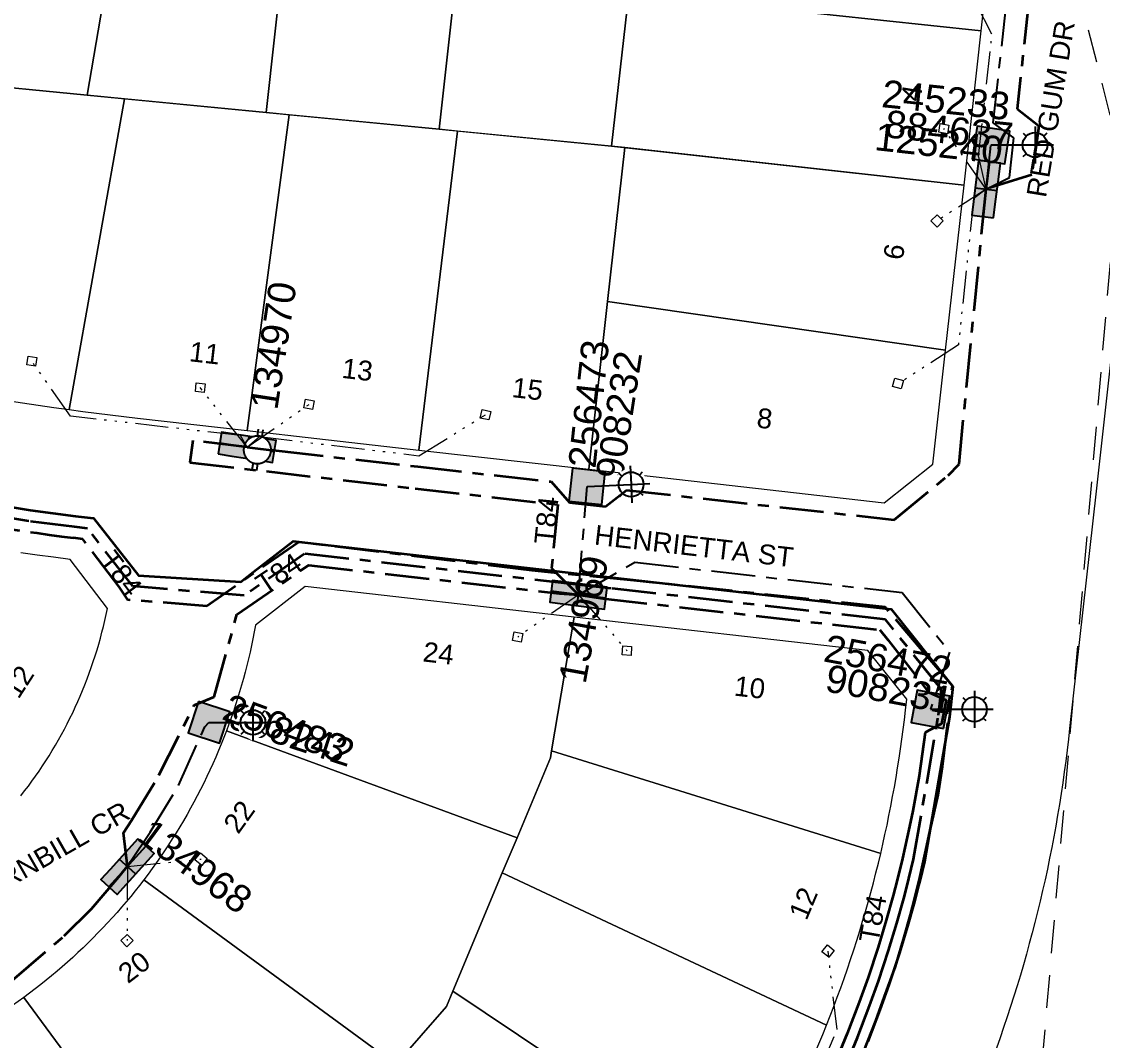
# Model space of a CAD drawing. Header units: metres. Extents: x 264899 to 270320, y 6185871 to 6191197.
# Drawn here: x 268445.8 to 268544, y 6186519.9 to 6186612.5 of the extents above; entities that cross this region are included whole.
import ezdxf
from ezdxf.enums import TextEntityAlignment as Align

# ---------------------------------------------------------------- set-up
doc = ezdxf.new("R2010")
doc.units = ezdxf.units.M
for name, pattern in [('Cable Exist UG', [7, 4, -1, 1, -1]), ('Dash', [5, 3, -2]), ('DASHED', [19.05, 12.7, -6.35]), ('PHANTOMX2', [6.6, 3, -0.75, 0.2, -0.75, 0.2, -0.75, 0.2, -0.75])]:
    doc.linetypes.add(name, pattern=pattern)
doc.layers.get('0').update_dxf_attribs({"color": 6})
for name, color, linetype, lineweight in [('_User_HV_Exist', 1, 'Continuous', 35), ('_User_LV_Exist', 5, 'Continuous', 35), ('Cadastre Easements_SP_EXT', 58, 'DASHED', 15), ('Cadastre Land Parcels_SP_EXT', 118, 'Continuous', 15), ('Cadastre Roads_SP_EXT', 218, 'Continuous', 15), ('Mains_HV_EXT', 13, 'Continuous', 25), ('Mains_LV_EXT', 163, 'Continuous', 25), ('Mains_LV_SL_EXT', 135, 'Continuous', 25), ('Services_SP_EXT', 42, 'PHANTOMX2', 20)]:
    doc.layers.add(name, color=color, linetype=linetype, lineweight=lineweight)
for name, color, linetype in [('Equip_LV_EXT', 7, 'Continuous'), ('Equip_SP_SL_EXT', 7, 'Continuous'), ('SupportsUG_SP_LV_EXT', 7, 'Continuous'), ('SupportsUG_SP_LV_SL_EXT', 7, 'Continuous')]:
    doc.layers.add(name, color=color, linetype=linetype)
doc.layers.get('0').freeze()
doc.styles.add('COLUMN_LABEL', font='arial.ttf', dxfattribs={"height": 2})
doc.styles.add('iecARIAL', font='arial.ttf', dxfattribs={"height": 2})
doc.styles.add('POLE_LABEL', font='arial.ttf', dxfattribs={"height": 2})
doc.styles.add('SL_LABEL', font='arial.ttf', dxfattribs={"height": 2})
doc.styles.get("Standard").update_dxf_attribs({"font": 'arial.ttf'})
doc.linetypes.add('Cable E UG', pattern='A,5,-0.1,["E",Standard,S=1.5,R=0,X=0,Y=-0.75],-1.45', length=6.55)

# ---------------------------------------------------------------- blocks, each defined once
blk = doc.blocks.new('COLUMN_EXT')
blk.add_hatch(color=256).paths.add_polyline_path([(1.5, -1.5), (1.5, 1.5), (-1.5, 1.5), (-1.5, -1.5)])
blk.add_lwpolyline([(1.5, 1.5), (-1.5, 1.5), (-1.5, -1.5), (1.5, -1.5)], close=True)
at = {"flags": 9}
for tag, p in [('NOTES', (-1.813, 2)), ('STREETNAME', (-1.813, 1.6)), ('LOCATION', (-1.813, 1.4)), ('SUBURB', (-1.813, 1.8)), ('LEGEND', (-1.813, 1.2)), ('USAGE', (-1.813, 1)), ('COLUMN_TYPE', (-1.813, 0.4)), ('OWNED_BY', (-1.813, 0.6)), ('STATE', (-1.813, 0.8))]:
    blk.add_attdef(tag, text='', height=0.2, rotation=180, dxfattribs=at).set_placement(p, align=Align.MIDDLE_LEFT)
at = {"flags": 1}
blk.add_attdef('Z', (-1.813, 2.351), '', height=0.2, rotation=180, dxfattribs=at)
at = {"flags": 9}
for tag, style, p in [('STRUCTURE_PLANT_NUMBER', 'POLE_LABEL', (-1.813, -0.031)), ('STREET_CODE', 'COLUMN_LABEL', (-1.813, 0.2))]:
    blk.add_attdef(tag, text='', height=0.2, rotation=180, dxfattribs=dict(at, style=style)).set_placement(p, align=Align.MIDDLE_LEFT)
at = {"style": 'COLUMN_LABEL', "width": 0.9, "flags": 8}
blk.add_attdef('ASSET_NUM', text='', height=2, rotation=270, dxfattribs=at).set_placement((2, -4), align=Align.MIDDLE_LEFT)
blk = doc.blocks.new('PILLAR_EXT')
blk.add_hatch(color=256).paths.add_polyline_path([(-2.5, 1), (-2.5, -1), (2.5, -1), (2.5, 1)])
for p, q in [((0, 1), (0, -1)), ((-2.5, 0), (2.5, 0))]:
    blk.add_line(p, q)
at = {"ltscale": 10}
blk.add_line((2.5, 0), (-2.5, 0), dxfattribs=at)
blk.add_lwpolyline([(-2.5, -1), (-1.25, -1), (1.25, -1), (2.5, -1), (2.5, 1), (-2.5, 1)], close=True)
at = {"width": 0.9, "flags": 8}
blk.add_attdef('ASSET_NUM', text='', height=2, rotation=90, dxfattribs=at).set_placement((-2, 4), align=Align.MIDDLE_LEFT)
for tag, p, flags in [('OWNED_BY', (0, -0.2), 9), ('STATE', (0, -0.4), 9), ('SUPPORT_TYPE', (0, -0.6), 9), ('USAGE', (0, -0.8), 9), ('LEGEND', (0, -1), 9), ('STREETNAME', (0, -1.8), 9), ('SUBURB', (0, -2), 1), ('LOCATION', (0, -1.2), 9), ('NOTES', (0, -1.4), 9), ('PARENT', (0, -1.6), 9)]:
    blk.add_attdef(tag, p, '', height=0.2, dxfattribs=dict(flags=flags))
blk = doc.blocks.new('SL_LANTERN_EXT')
at = {"flags": 9}
for tag, p in [('LRATECODE', (-7.4, 0)), ('LOUTREACHVOCAB', (-7.2, 0)), ('LOUTREACH', (-7, 0)), ('LANTNUMBER', (-6.6, 0)), ('LNEW', (-6.4, 0)), ('LMASTVOCAB', (-6.2, 0)), ('LMAST', (-6, 0)), ('LLAMPVOCAB', (-5.8, 0)), ('LLAMP', (-5.6, 0)), ('LEXIST', (-5.4, 0)), ('LCHARGE3PERCENT', (-5.2, 0)), ('LCHARGE3', (-5, 0)), ('LCHARGE2PERCENT', (-4.8, 0)), ('LCHARGE2', (-4.6, 0)), ('LCHARGE1PERCENT', (-4.4, 0)), ('LCHARGE1', (-4.2, 0)), ('LCATEGORY', (-4, 0)), ('LBRACKETVOCAB', (-3.8, 0)), ('LBRACKET', (-3.6, 0)), ('LKINGHEIGHT', (-3.4, 0)), ('CREPLACE', (-3.2, 0)), ('CREMOVE', (-3, 0)), ('CNUMBER', (-2.8, 0)), ('CNEW', (-2.6, 0)), ('CEXIST', (-2.4, 0)), ('USAGE', (-2.2, 0)), ('STATE', (-2, 0)), ('OWNED_BY', (-1.8, 0)), ('ORIENTATION', (-1.6, 0)), ('OPERATING_VOLTAGE', (-1.4, 0)), ('NO_PHASES', (-1.2, 0)), ('LANTERN_TYPE', (-1, 0)), ('LANTERN_PURPOSE', (-0.8, 0)), ('CONTROL_TYPE', (-0.6, 0)), ('CONSTRUCTED_VOLTAGE', (-0.4, 0))]:
    blk.add_attdef(tag, text='', height=0.001, rotation=270, dxfattribs=at).set_placement(p, align=Align.MIDDLE_LEFT)
at = {"style": 'SL_LABEL', "flags": 9}
blk.add_attdef('STREET_CODE', text='', height=0.001, rotation=270, dxfattribs=at).set_placement((0.001, 0), align=Align.MIDDLE_LEFT)
at = {"flags": 1}
blk.add_attdef('Z', (0, 0), '', height=0.001, rotation=270, dxfattribs=at)
at = {"width": 0.9}
blk.add_attdef('LNUMBER', text='', height=1, dxfattribs=at).set_placement((7, -1), align=Align.MIDDLE_LEFT)
at = {"flags": 9}
for tag, p in [('LREMOVE', (0, -7.6)), ('LREPLACE', (0, -7.8)), ('LTYPE', (0, -8)), ('LTYPEVOCAB', (0, -8.2)), ('LEGEND', (0, -8.4)), ('SUBURB', (0, -8.6)), ('STREETNAME', (0, -8.8)), ('LOCATION', (0, -9)), ('NOTES', (0, -9.2)), ('MAINTAINED_BY', (0, -9.863))]:
    blk.add_attdef(tag, text='', height=0.001, dxfattribs=at).set_placement(p, align=Align.MIDDLE_LEFT)
blk.add_attdef('OPERATED_BY', (0, -9.607), '', height=0.001, dxfattribs=at)
blk.add_wipeout([(5.688, 0), (5.061, -1.061), (4, -1.688), (2.939, -1.061), (2.313, 0), (2.939, 1.061), (4, 1.687), (5.061, 1.061)])
for p, q in [((2.939, 1.061), (3.205, 0.795)), ((4, 1.687), (4, 0)), ((5.061, 1.061), (4.795, 0.795)), ((0, 0), (4, 0)), ((2.939, -1.061), (3.205, -0.795)), ((4, 0), (5.688, 0)), ((4, 0), (4, -1.688)), ((5.061, -1.061), (4.795, -0.795))]:
    blk.add_line(p, q)
blk.add_circle((4, 0), 1.125)
blk = doc.blocks.new('CCP_EXT')
at = {"flags": 9}
for tag, p in [('STATE', (0, -1.8)), ('USAGE', (0, -1.2)), ('LEGEND', (0, -1.4)), ('LIFE_SUPPORT', (0, -1.6)), ('NOTES', (0, -2))]:
    blk.add_attdef(tag, text='', height=0.2, dxfattribs=at).set_placement(p, align=Align.MIDDLE_LEFT)
blk.add_wipeout([(0, 0.566), (0.566, 0), (0, -0.566), (-0.566, 0)])
blk.add_lwpolyline([(-0.566, 0), (0, 0.566), (0.566, 0), (0, -0.566), (-0.566, 0)])
at = {"flags": 1}
blk.add_attdef('Z', (0, 0), '', height=0.2, dxfattribs=at)
at = {"flags": 9}
for tag, p in [('CCP_TYPE', (0, 0)), ('OPERATING_VOLTAGE', (0, -0.6)), ('ORIENTATION', (0, -0.8)), ('OWNED_BY', (0, -1)), ('CONSTRUCTED_VOLTAGE', (0, -0.2)), ('NO_PHASES', (0, -0.4))]:
    blk.add_attdef(tag, text='', height=0.2, dxfattribs=at).set_placement(p, align=Align.MIDDLE_LEFT)
blk = doc.blocks.new('LV_UG_LINKS_OPEN_EXT')
at = {"layer": 'Equip_LV_EXT'}
for tag, height, flags, p in [('CONSTRUCTED_VOLTAGE', 0.167, 9, (3.167, -1.833)), ('NO_PHASES', 0.167, 9, (3.167, -2)), ('OPERATING_VOLTAGE', 0.2, 9, (3, -2.6)), ('ORIENTATION', 0.2, 9, (3, -2.8)), ('STATE', 0.2, 9, (3, -3)), ('SWITCH_TYPE', 0.2, 9, (3, -3.2)), ('OWNED_BY', 0.2, 9, (3, -3.8)), ('OPERATED_BY', 0.2, 9, (3, -4)), ('USAGE', 0.2, 9, (3, -3.4)), ('NOTES', 0.2, 9, (3, -3.6)), ('TYPE', 0.2, 9, (3, -4.6)), ('Z', 0.2, 1, (3, -4.8)), ('MAINTAINED_BY', 0.2, 9, (3, -4.2)), ('NUMBER_OF_PHASES', 0.2, 9, (3, -4.4))]:
    blk.add_attdef(tag, text='', height=height, dxfattribs=dict(at, flags=flags)).set_placement(p, align=Align.MIDDLE_LEFT)
blk.add_wipeout([(4, 1.25), (3.969, 1.25), (3.939, 1.248), (3.908, 1.247), (3.877, 1.244), (3.847, 1.241), (3.817, 1.236), (3.786, 1.232), (3.756, 1.226), (3.726, 1.22), (3.696, 1.213), (3.667, 1.205), (3.637, 1.196), (3.608, 1.187), (3.579, 1.177), (3.55, 1.166), (3.522, 1.155), (3.493, 1.143), (3.466, 1.13), (3.438, 1.117), (3.411, 1.102), (3.384, 1.088), (3.357, 1.072), (3.331, 1.056), (3.306, 1.039), (3.28, 1.022), (3.255, 1.004), (3.231, 0.985), (3.207, 0.966), (3.184, 0.947), (3.161, 0.926), (3.138, 0.905), (3.116, 0.884), (3.095, 0.862), (3.074, 0.839), (3.053, 0.816), (3.034, 0.793), (3.015, 0.769), (2.996, 0.745), (2.978, 0.72), (2.961, 0.694), (2.944, 0.669), (2.928, 0.643), (2.912, 0.616), (2.898, 0.589), (2.883, 0.562), (2.87, 0.534), (2.857, 0.507), (2.845, 0.478), (2.834, 0.45), (2.823, 0.421), (2.813, 0.392), (2.804, 0.363), (2.795, 0.333), (2.787, 0.304), (2.78, 0.274), (2.774, 0.244), (2.768, 0.214), (2.764, 0.183), (2.759, 0.153), (2.756, 0.123), (2.753, 0.092), (2.752, 0.061), (2.75, 0.031), (2.75, 0), (2.75, -0.031), (2.752, -0.061), (2.753, -0.092), (2.756, -0.123), (2.759, -0.153), (2.764, -0.183), (2.768, -0.214), (2.774, -0.244), (2.78, -0.274), (2.787, -0.304), (2.795, -0.333), (2.804, -0.363), (2.813, -0.392), (2.823, -0.421), (2.834, -0.45), (2.845, -0.478), (2.857, -0.507), (2.87, -0.534), (2.883, -0.562), (2.898, -0.589), (2.912, -0.616), (2.928, -0.643), (2.944, -0.669), (2.961, -0.694), (2.978, -0.72), (2.996, -0.745), (3.015, -0.769), (3.034, -0.793), (3.053, -0.816), (3.074, -0.839), (3.095, -0.862), (3.116, -0.884), (3.138, -0.905), (3.161, -0.926), (3.184, -0.947), (3.207, -0.966), (3.231, -0.985), (3.255, -1.004), (3.28, -1.022), (3.306, -1.039), (3.331, -1.056), (3.357, -1.072), (3.384, -1.088), (3.411, -1.102), (3.438, -1.117), (3.466, -1.13), (3.493, -1.143), (3.522, -1.155), (3.55, -1.166), (3.579, -1.177), (3.608, -1.187), (3.637, -1.196), (3.667, -1.205), (3.696, -1.213), (3.726, -1.22), (3.756, -1.226), (3.786, -1.232), (3.817, -1.236), (3.847, -1.241), (3.877, -1.244), (3.908, -1.247), (3.939, -1.248), (3.969, -1.25), (4, -1.25), (4.031, -1.25), (4.061, -1.248), (4.092, -1.247), (4.123, -1.244), (4.153, -1.241), (4.183, -1.236), (4.214, -1.232), (4.244, -1.226), (4.274, -1.22), (4.304, -1.213), (4.333, -1.205), (4.363, -1.196), (4.392, -1.187), (4.421, -1.177), (4.45, -1.166), (4.478, -1.155), (4.507, -1.143), (4.534, -1.13), (4.562, -1.117), (4.589, -1.102), (4.616, -1.088), (4.643, -1.072), (4.669, -1.056), (4.694, -1.039), (4.72, -1.022), (4.745, -1.004), (4.769, -0.985), (4.793, -0.966), (4.816, -0.947), (4.839, -0.926), (4.862, -0.905), (4.884, -0.884), (4.905, -0.862), (4.926, -0.839), (4.947, -0.816), (4.966, -0.793), (4.985, -0.769), (5.004, -0.745), (5.022, -0.72), (5.039, -0.694), (5.056, -0.669), (5.072, -0.643), (5.088, -0.616), (5.102, -0.589), (5.117, -0.562), (5.13, -0.534), (5.143, -0.507), (5.155, -0.478), (5.166, -0.45), (5.177, -0.421), (5.187, -0.392), (5.196, -0.363), (5.205, -0.333), (5.213, -0.304), (5.22, -0.274), (5.226, -0.244), (5.232, -0.214), (5.236, -0.183), (5.241, -0.153), (5.244, -0.123), (5.247, -0.092), (5.248, -0.061), (5.25, -0.031), (5.25, 0), (5.25, 0.031), (5.248, 0.061), (5.247, 0.092), (5.244, 0.123), (5.241, 0.153), (5.236, 0.183), (5.232, 0.214), (5.226, 0.244), (5.22, 0.274), (5.213, 0.304), (5.205, 0.333), (5.196, 0.363), (5.187, 0.392), (5.177, 0.421), (5.166, 0.45), (5.155, 0.478), (5.143, 0.507), (5.13, 0.534), (5.117, 0.562), (5.102, 0.589), (5.088, 0.616), (5.072, 0.643), (5.056, 0.669), (5.039, 0.694), (5.022, 0.72), (5.004, 0.745), (4.985, 0.769), (4.966, 0.793), (4.947, 0.816), (4.926, 0.839), (4.905, 0.862), (4.884, 0.884), (4.862, 0.905), (4.839, 0.926), (4.816, 0.947), (4.793, 0.966), (4.769, 0.985), (4.745, 1.004), (4.72, 1.022), (4.694, 1.039), (4.669, 1.056), (4.643, 1.072), (4.616, 1.088), (4.589, 1.102), (4.562, 1.117), (4.534, 1.13), (4.507, 1.143), (4.478, 1.155), (4.45, 1.166), (4.421, 1.177), (4.392, 1.187), (4.363, 1.196), (4.333, 1.205), (4.304, 1.213), (4.274, 1.22), (4.244, 1.226), (4.214, 1.232), (4.183, 1.236), (4.153, 1.241), (4.123, 1.244), (4.092, 1.247), (4.061, 1.248), (4.031, 1.25)]).dxf.layer = 'Equip_LV_EXT'
for p, q in [((3.792, 1.863), (3.792, 1.232)), ((4.208, 1.863), (4.208, 1.232)), ((3.792, -1.232), (3.792, -1.863)), ((4.208, -1.232), (4.208, -1.863))]:
    blk.add_line(p, q, dxfattribs=at)
at = {"layer": 'Equip_LV_EXT', "flags": 128}
blk.add_lwpolyline([(4, 1.25), (3.969, 1.25), (3.939, 1.248), (3.908, 1.247), (3.877, 1.244), (3.847, 1.241), (3.817, 1.236), (3.786, 1.232), (3.756, 1.226), (3.726, 1.22), (3.696, 1.213), (3.667, 1.205), (3.637, 1.196), (3.608, 1.187), (3.579, 1.177), (3.55, 1.166), (3.522, 1.155), (3.493, 1.143), (3.466, 1.13), (3.438, 1.117), (3.411, 1.102), (3.384, 1.088), (3.357, 1.072), (3.331, 1.056), (3.306, 1.039), (3.28, 1.022), (3.255, 1.004), (3.231, 0.985), (3.207, 0.966), (3.184, 0.947), (3.161, 0.926), (3.138, 0.905), (3.116, 0.884), (3.095, 0.862), (3.074, 0.839), (3.053, 0.816), (3.034, 0.793), (3.015, 0.769), (2.996, 0.745), (2.978, 0.72), (2.961, 0.694), (2.944, 0.669), (2.928, 0.643), (2.912, 0.616), (2.898, 0.589), (2.883, 0.562), (2.87, 0.534), (2.857, 0.507), (2.845, 0.478), (2.834, 0.45), (2.823, 0.421), (2.813, 0.392), (2.804, 0.363), (2.795, 0.333), (2.787, 0.304), (2.78, 0.274), (2.774, 0.244), (2.768, 0.214), (2.764, 0.183), (2.759, 0.153), (2.756, 0.123), (2.753, 0.092), (2.752, 0.061), (2.75, 0.031), (2.75, 0), (2.75, -0.031), (2.752, -0.061), (2.753, -0.092), (2.756, -0.123), (2.759, -0.153), (2.764, -0.183), (2.768, -0.214), (2.774, -0.244), (2.78, -0.274), (2.787, -0.304), (2.795, -0.333), (2.804, -0.363), (2.813, -0.392), (2.823, -0.421), (2.834, -0.45), (2.845, -0.478), (2.857, -0.507), (2.87, -0.534), (2.883, -0.562), (2.898, -0.589), (2.912, -0.616), (2.928, -0.643), (2.944, -0.669), (2.961, -0.694), (2.978, -0.72), (2.996, -0.745), (3.015, -0.769), (3.034, -0.793), (3.053, -0.816), (3.074, -0.839), (3.095, -0.862), (3.116, -0.884), (3.138, -0.905), (3.161, -0.926), (3.184, -0.947), (3.207, -0.966), (3.231, -0.985), (3.255, -1.004), (3.28, -1.022), (3.306, -1.039), (3.331, -1.056), (3.357, -1.072), (3.384, -1.088), (3.411, -1.102), (3.438, -1.117), (3.466, -1.13), (3.493, -1.143), (3.522, -1.155), (3.55, -1.166), (3.579, -1.177), (3.608, -1.187), (3.637, -1.196), (3.667, -1.205), (3.696, -1.213), (3.726, -1.22), (3.756, -1.226), (3.786, -1.232), (3.817, -1.236), (3.847, -1.241), (3.877, -1.244), (3.908, -1.247), (3.939, -1.248), (3.969, -1.25), (4, -1.25), (4.031, -1.25), (4.061, -1.248), (4.092, -1.247), (4.123, -1.244), (4.153, -1.241), (4.183, -1.236), (4.214, -1.232), (4.244, -1.226), (4.274, -1.22), (4.304, -1.213), (4.333, -1.205), (4.363, -1.196), (4.392, -1.187), (4.421, -1.177), (4.45, -1.166), (4.478, -1.155), (4.507, -1.143), (4.534, -1.13), (4.562, -1.117), (4.589, -1.102), (4.616, -1.088), (4.643, -1.072), (4.669, -1.056), (4.694, -1.039), (4.72, -1.022), (4.745, -1.004), (4.769, -0.985), (4.793, -0.966), (4.816, -0.947), (4.839, -0.926), (4.862, -0.905), (4.884, -0.884), (4.905, -0.862), (4.926, -0.839), (4.947, -0.816), (4.966, -0.793), (4.985, -0.769), (5.004, -0.745), (5.022, -0.72), (5.039, -0.694), (5.056, -0.669), (5.072, -0.643), (5.088, -0.616), (5.102, -0.589), (5.117, -0.562), (5.13, -0.534), (5.143, -0.507), (5.155, -0.478), (5.166, -0.45), (5.177, -0.421), (5.187, -0.392), (5.196, -0.363), (5.205, -0.333), (5.213, -0.304), (5.22, -0.274), (5.226, -0.244), (5.232, -0.214), (5.236, -0.183), (5.241, -0.153), (5.244, -0.123), (5.247, -0.092), (5.248, -0.061), (5.25, -0.031), (5.25, 0), (5.25, 0.031), (5.248, 0.061), (5.247, 0.092), (5.244, 0.123), (5.241, 0.153), (5.236, 0.183), (5.232, 0.214), (5.226, 0.244), (5.22, 0.274), (5.213, 0.304), (5.205, 0.333), (5.196, 0.363), (5.187, 0.392), (5.177, 0.421), (5.166, 0.45), (5.155, 0.478), (5.143, 0.507), (5.13, 0.534), (5.117, 0.562), (5.102, 0.589), (5.088, 0.616), (5.072, 0.643), (5.056, 0.669), (5.039, 0.694), (5.022, 0.72), (5.004, 0.745), (4.985, 0.769), (4.966, 0.793), (4.947, 0.816), (4.926, 0.839), (4.905, 0.862), (4.884, 0.884), (4.862, 0.905), (4.839, 0.926), (4.816, 0.947), (4.793, 0.966), (4.769, 0.985), (4.745, 1.004), (4.72, 1.022), (4.694, 1.039), (4.669, 1.056), (4.643, 1.072), (4.616, 1.088), (4.589, 1.102), (4.562, 1.117), (4.534, 1.13), (4.507, 1.143), (4.478, 1.155), (4.45, 1.166), (4.421, 1.177), (4.392, 1.187), (4.363, 1.196), (4.333, 1.205), (4.304, 1.213), (4.274, 1.22), (4.244, 1.226), (4.214, 1.232), (4.183, 1.236), (4.153, 1.241), (4.123, 1.244), (4.092, 1.247), (4.061, 1.248), (4.031, 1.25)], close=True, dxfattribs=at)
at = {"layer": 'Equip_LV_EXT', "flags": 9}
blk.add_attdef('ACTUAL_STATUS', text='', height=0.167, dxfattribs=at).set_placement((3.167, -1.667), align=Align.MIDDLE_LEFT)

msp = doc.modelspace()

# ---------------------------------------------------------------- linework, layer by layer
at = {"layer": 'Cadastre Land Parcels_SP_EXT', "linetype": 'Continuous'}
for points in [[(268456.836, 6186635.427), (268455.641, 6186635.695), (268454.448, 6186635.971), (268453.257, 6186636.253), (268452.067, 6186636.543), (268450.879, 6186636.838), (268449.692, 6186637.14), (268448.507, 6186637.449), (268447.324, 6186637.764), (268446.143, 6186638.086), (268444.963, 6186638.415), (268443.785, 6186638.749), (268434.436, 6186608.827), (268439.976, 6186606.942), (268451.777, 6186605.795), (268456.836, 6186635.427)], [(268471.228, 6186633.007), (268462.193, 6186634.299), (268461.14, 6186634.509), (268460.088, 6186634.723), (268459.07, 6186634.942), (268457.952, 6186635.182), (268456.836, 6186635.427), (268451.777, 6186605.795), (268468.024, 6186604.215), (268471.228, 6186633.007)], [(268486.909, 6186631.11), (268479.422, 6186631.834), (268471.228, 6186633.007), (268468.024, 6186604.215), (268483.743, 6186602.687), (268486.909, 6186631.11)], [(268500.971, 6186615.063), (268502.588, 6186629.592), (268486.909, 6186631.11), (268483.743, 6186602.687), (268499.421, 6186601.162), (268500.971, 6186615.063)], [(268534.208, 6186622.512), (268530.668, 6186626.873), (268502.588, 6186629.592), (268500.971, 6186615.063), (268532.994, 6186611.628), (268534.208, 6186622.512)], [(268532.994, 6186611.628), (268500.971, 6186615.063), (268499.421, 6186601.162), (268531.433, 6186597.612), (268532.994, 6186611.628)], [(268455.172, 6186605.464), (268451.777, 6186605.795), (268439.976, 6186606.942), (268433.248, 6186580.042), (268434.65, 6186579.767), (268436.054, 6186579.498), (268437.458, 6186579.237), (268438.864, 6186578.983), (268440.271, 6186578.735), (268441.68, 6186578.496), (268443.09, 6186578.263), (268444.501, 6186578.039), (268445.913, 6186577.82), (268447.326, 6186577.61), (268448.74, 6186577.406), (268450.155, 6186577.209), (268455.172, 6186605.464)], [(268470.125, 6186604.011), (268468.024, 6186604.215), (268455.172, 6186605.464), (268450.155, 6186577.209), (268451.394, 6186577.043), (268452.633, 6186576.883), (268453.873, 6186576.729), (268455.114, 6186576.579), (268456.354, 6186576.435), (268466.322, 6186575.304), (268470.125, 6186604.011)], [(268485.406, 6186602.526), (268483.743, 6186602.687), (268470.125, 6186604.011), (268466.322, 6186575.304), (268472.64, 6186574.586), (268481.901, 6186573.534), (268485.406, 6186602.526)], [(268499.054, 6186587.023), (268500.616, 6186601.03), (268499.421, 6186601.162), (268485.406, 6186602.526), (268481.901, 6186573.534), (268497.355, 6186571.78), (268499.054, 6186587.023)], [(268531.433, 6186597.612), (268500.616, 6186601.03), (268499.054, 6186587.023), (268529.762, 6186582.624), (268531.433, 6186597.612)], [(268528.606, 6186572.257), (268529.762, 6186582.624), (268499.054, 6186587.023), (268497.355, 6186571.78), (268524.189, 6186568.732), (268528.606, 6186572.257)], [(268493.857, 6186545.556), (268493.966, 6186546.198), (268496.016, 6186558.343), (268471.589, 6186561.117), (268467.065, 6186557.606), (268466.953, 6186556.993), (268466.834, 6186556.383), (268466.708, 6186555.772), (268466.575, 6186555.165), (268466.435, 6186554.559), (268466.288, 6186553.954), (268466.133, 6186553.351), (268465.972, 6186552.75), (268465.804, 6186552.151), (268465.628, 6186551.554), (268465.446, 6186550.959), (268465.257, 6186550.367), (268465.062, 6186549.776), (268464.859, 6186549.188), (268464.649, 6186548.601), (268464.433, 6186548.018), (268490.827, 6186538.293), (268493.857, 6186545.556)], [(268524.059, 6186537.716), (268524.252, 6186538.576), (268524.436, 6186539.438), (268524.614, 6186540.302), (268524.785, 6186541.168), (268524.949, 6186542.034), (268525.107, 6186542.902), (268525.256, 6186543.772), (268525.4, 6186544.642), (268525.536, 6186545.513), (268525.665, 6186546.386), (268525.788, 6186547.26), (268525.903, 6186548.135), (268526.012, 6186549.01), (268526.113, 6186549.886), (268526.224, 6186550.885), (268522.69, 6186555.314), (268496.016, 6186558.343), (268493.966, 6186546.198), (268523.861, 6186536.856), (268524.059, 6186537.716)], [(268484.419, 6186522.937), (268485.007, 6186524.345), (268489.491, 6186535.094), (268490.827, 6186538.293), (268464.433, 6186548.018), (268464.201, 6186547.413), (268463.961, 6186546.811), (268463.714, 6186546.212), (268463.459, 6186545.616), (268463.198, 6186545.023), (268462.929, 6186544.433), (268462.653, 6186543.847), (268462.37, 6186543.264), (268462.08, 6186542.684), (268461.784, 6186542.109), (268461.48, 6186541.536), (268461.168, 6186540.967), (268460.851, 6186540.402), (268460.526, 6186539.842), (268460.196, 6186539.284), (268459.857, 6186538.732), (268459.512, 6186538.183), (268459.162, 6186537.638), (268458.803, 6186537.098), (268458.439, 6186536.562), (268458.068, 6186536.031), (268457.691, 6186535.504), (268457.308, 6186534.981), (268456.918, 6186534.464), (268479.825, 6186517.666), (268484.419, 6186522.937)], [(268519.269, 6186522.093), (268519.596, 6186522.943), (268519.916, 6186523.796), (268520.229, 6186524.65), (268520.535, 6186525.507), (268520.834, 6186526.367), (268521.126, 6186527.229), (268521.411, 6186528.093), (268521.688, 6186528.961), (268521.959, 6186529.829), (268522.222, 6186530.7), (268522.478, 6186531.574), (268522.726, 6186532.449), (268522.967, 6186533.327), (268523.202, 6186534.206), (268523.429, 6186535.088), (268523.649, 6186535.971), (268523.861, 6186536.856), (268493.966, 6186546.198), (268493.857, 6186545.556), (268490.827, 6186538.293), (268489.491, 6186535.094), (268518.934, 6186521.247), (268519.269, 6186522.093)], [(268512.151, 6186507.24), (268512.604, 6186508.036), (268513.051, 6186508.836), (268513.491, 6186509.64), (268513.924, 6186510.447), (268514.351, 6186511.257), (268514.771, 6186512.073), (268515.184, 6186512.89), (268515.59, 6186513.712), (268515.99, 6186514.536), (268516.382, 6186515.364), (268516.768, 6186516.196), (268517.146, 6186517.03), (268517.518, 6186517.867), (268517.882, 6186518.708), (268518.241, 6186519.551), (268518.591, 6186520.398), (268518.934, 6186521.247), (268489.491, 6186535.094), (268485.007, 6186524.345), (268511.691, 6186506.447), (268512.151, 6186507.24)]]:
    msp.add_lwpolyline(points, close=True, dxfattribs=at)
for points in [[(268546.343, 6186595.955), (268543.427, 6186569.798), (268541.023, 6186548.226), (268540.914, 6186547.237), (268540.798, 6186546.248), (268540.674, 6186545.26), (268540.542, 6186544.271), (268540.403, 6186543.286), (268540.255, 6186542.301), (268540.1, 6186541.317), (268539.936, 6186540.335), (268539.764, 6186539.354), (268539.585, 6186538.374), (268539.398, 6186537.397), (268539.203, 6186536.42), (268539.001, 6186535.445), (268538.79, 6186534.471), (268538.572, 6186533.5), (268538.346, 6186532.53), (268538.113, 6186531.562), (268537.87, 6186530.596), (268537.621, 6186529.633), (268537.364, 6186528.67), (268537.1, 6186527.711), (268536.828, 6186526.753), (268536.547, 6186525.797), (268536.259, 6186524.844), (268535.964, 6186523.893), (268535.661, 6186522.945), (268535.351, 6186521.998), (268535.032, 6186521.055), (268534.707, 6186520.112), (268534.373, 6186519.174)], [(268445.756, 6186542.109), (268446.099, 6186542.548), (268446.435, 6186542.992), (268446.765, 6186543.44), (268447.088, 6186543.894), (268447.406, 6186544.351), (268447.717, 6186544.813), (268448.022, 6186545.279), (268448.319, 6186545.749), (268448.611, 6186546.224), (268448.896, 6186546.702), (268449.174, 6186547.185), (268449.445, 6186547.671), (268449.709, 6186548.161), (268449.967, 6186548.655), (268450.218, 6186549.152), (268450.462, 6186549.652), (268450.698, 6186550.156), (268450.928, 6186550.664), (268451.151, 6186551.174), (268451.366, 6186551.686), (268451.575, 6186552.203), (268451.775, 6186552.722), (268451.969, 6186553.245), (268452.156, 6186553.769), (268452.335, 6186554.296), (268452.508, 6186554.826), (268452.672, 6186555.357), (268452.829, 6186555.892), (268452.979, 6186556.428), (268453.12, 6186556.966), (268453.255, 6186557.506), (268453.382, 6186558.049), (268453.502, 6186558.593), (268453.614, 6186559.138), (268450.222, 6186563.583), (268448.729, 6186563.781), (268447.236, 6186563.986), (268445.746, 6186564.198)], [(268479.825, 6186517.666), (268456.918, 6186534.464), (268456.528, 6186533.959), (268456.132, 6186533.458), (268455.731, 6186532.963), (268455.323, 6186532.473), (268454.91, 6186531.987), (268454.492, 6186531.507), (268454.067, 6186531.031), (268453.637, 6186530.561), (268453.201, 6186530.096), (268452.759, 6186529.635), (268452.312, 6186529.181), (268451.86, 6186528.731), (268451.403, 6186528.288), (268450.94, 6186527.85), (268450.473, 6186527.416), (268449.999, 6186526.99), (268449.521, 6186526.568), (268449.038, 6186526.152), (268448.55, 6186525.742), (268448.057, 6186525.338), (268447.559, 6186524.939), (268447.057, 6186524.547), (268446.55, 6186524.16), (268446.038, 6186523.78), (268463.185, 6186500.434)], [(268511.691, 6186506.447), (268485.007, 6186524.345), (268484.419, 6186522.937), (268479.825, 6186517.666)], [(268463.185, 6186500.434), (268446.038, 6186523.78), (268445.52, 6186523.404), (268444.997, 6186523.035), (268444.469, 6186522.671), (268443.938, 6186522.314), (268443.402, 6186521.963), (268442.862, 6186521.619), (268442.318, 6186521.282), (268441.77, 6186520.95), (268441.218, 6186520.625), (268440.661, 6186520.307), (268440.101, 6186519.996), (268439.538, 6186519.691)]]:
    msp.add_lwpolyline(points, dxfattribs=at)

# ---------------------------------------------------------------- block references
at = {"layer": 'SupportsUG_SP_LV_EXT'}
ref = msp.add_blockref('PILLAR_EXT', (268533.44, 6186597.248), dxfattribs=dict(at, rotation=82.79001295139093))
ref.add_attrib('ASSET_NUM', '125240', dxfattribs={"layer": '0', "height": 2.5, "rotation": 353.59288, "style": 'iecARIAL'}).set_placement((268534.94, 6186600.748), align=Align.MIDDLE_RIGHT)
ref = msp.add_blockref('PILLAR_EXT', (268466.309, 6186573.78), dxfattribs=dict(at, rotation=351.2538376512346))
ref.add_attrib('ASSET_NUM', '134970', dxfattribs={"layer": '0', "height": 2.5, "rotation": 81.25384, "style": 'iecARIAL'}).set_placement((268467.809, 6186577.28), align=Align.MIDDLE_LEFT)
ref = msp.add_blockref('PILLAR_EXT', (268496.409, 6186560.378), dxfattribs=dict(at, rotation=172.8749837669236))
ref.add_attrib('ASSET_NUM', '134969', dxfattribs={"layer": '0', "height": 2.5, "rotation": 79.667, "style": 'iecARIAL'}).set_placement((268497.909, 6186563.878), align=Align.MIDDLE_RIGHT)
ref = msp.add_blockref('PILLAR_EXT', (268455.433, 6186535.668), dxfattribs=dict(at, rotation=227.7263107112376))
ref.add_attrib('ASSET_NUM', '134968', dxfattribs={"layer": '0', "height": 2.5, "rotation": 323.48578, "style": 'iecARIAL'}).set_placement((268456.933, 6186539.168), align=Align.MIDDLE_LEFT)
at = {"layer": 'SupportsUG_SP_LV_SL_EXT'}
ref = msp.add_blockref('COLUMN_EXT', (268533.88, 6186601.265), dxfattribs=dict(at, rotation=81.45526463697055))
ref.add_attrib('ASSET_NUM', '884637', dxfattribs={"layer": '0', "height": 2.5, "rotation": 354.10646, "style": 'COLUMN_LABEL'}).set_placement((268535.88, 6186602.015), align=Align.MIDDLE_RIGHT)
ref = msp.add_blockref('COLUMN_EXT', (268497.194, 6186570.221), dxfattribs=dict(at, rotation=353.8452429763221))
ref.add_attrib('ASSET_NUM', '908232', dxfattribs={"layer": '0', "height": 2.5, "rotation": 81.21884, "style": 'COLUMN_LABEL'}).set_placement((268499.194, 6186570.971), align=Align.MIDDLE_LEFT)
ref = msp.add_blockref('COLUMN_EXT', (268528.382, 6186549.963), dxfattribs=dict(at, rotation=259.4389893149163))
ref.add_attrib('ASSET_NUM', '908231', dxfattribs={"layer": '0', "height": 2.5, "rotation": 349.43899, "style": 'COLUMN_LABEL'}).set_placement((268530.382, 6186550.713), align=Align.MIDDLE_RIGHT)
ref = msp.add_blockref('COLUMN_EXT', (268462.837, 6186548.77), dxfattribs=dict(at, rotation=71.83404351038479))
ref.add_attrib('ASSET_NUM', '908242', dxfattribs={"layer": '0', "height": 2.5, "rotation": 341.83404, "style": 'COLUMN_LABEL'}).set_placement((268464.837, 6186549.52), align=Align.MIDDLE_LEFT)

# ---------------------------------------------------------------- texts
at = {"layer": 'Cadastre Land Parcels_SP_EXT'}
for s, rotation, p in [('4', 80.63492, (268527.457, 6186605.139)), ('6', 80.62924, (268525.848, 6186590.721)), ('11', 353.43772, (268460.974, 6186581.614)), ('13', 353.43592, (268474.835, 6186580.101)), ('15', 353.43958, (268490.294, 6186578.35)), ('8', 353.43769, (268512.531, 6186575.588)), ('24', 353.43815, (268482.202, 6186554.325)), ('12', 57.09476, (268445.533, 6186550.816)), ('10', 353.43733, (268510.476, 6186551.221)), ('22', 54.32705, (268465.497, 6186538.539)), ('12', 67.29083, (268517.122, 6186530.693)), ('20', 37.38288, (268455.479, 6186524.971))]:
    msp.add_text(s, height=1.8, rotation=rotation, dxfattribs=at).set_placement(p)
at = {"layer": 'Cadastre Roads_SP_EXT'}
for s, rotation, p in [('HENRIETTA ST', 353.43769, (268497.778, 6186564.947)), ('THORNBILL CR', 29.77668, (268439.84, 6186530.961))]:
    msp.add_text(s, height=1.8, rotation=rotation, dxfattribs=at).set_placement(p)
at = {"layer": 'Mains_LV_EXT'}
for rotation, p in [(84.30292, (268494.175, 6186564.901)), (307.29475, (268452.846, 6186563.499)), (33.80882, (268467.877, 6186560.377)), (79.83448, (268523.647, 6186528.647))]:
    msp.add_text('T84', height=1.8, rotation=rotation, dxfattribs=at).set_placement(p)

# ---------------------------------------------------------------- next in the draw order: block references
at = {"layer": 'Equip_LV_EXT', "rotation": 351.2538376512346}
msp.add_blockref('LV_UG_LINKS_OPEN_EXT', (268463.284, 6186574.156), dxfattribs=at)
at = {"layer": 'Equip_SP_SL_EXT'}
ref = msp.add_blockref('SL_LANTERN_EXT', (268533.88, 6186601.265), dxfattribs=at)
ref.add_attrib('ASSET_NUM', '245233', dxfattribs={"layer": '0', "height": 2.5, "rotation": 354.10646, "style": 'iecARIAL'}).set_placement((268535.38, 6186602.765), align=Align.BOTTOM_RIGHT)
ref = msp.add_blockref('SL_LANTERN_EXT', (268497.194, 6186570.221), dxfattribs=dict(at, rotation=2.626405457347846))
ref.add_attrib('ASSET_NUM', '256473', dxfattribs={"layer": '0', "height": 2.5, "rotation": 83.79185, "style": 'iecARIAL'}).set_placement((268498.694, 6186571.721), align=Align.BOTTOM_LEFT)
ref = msp.add_blockref('SL_LANTERN_EXT', (268528.381, 6186549.963), dxfattribs=at)
ref.add_attrib('ASSET_NUM', '256472', dxfattribs={"layer": '0', "height": 2.5, "rotation": 349.43899, "style": 'iecARIAL'}).set_placement((268529.881, 6186551.463), align=Align.BOTTOM_RIGHT)
ref = msp.add_blockref('SL_LANTERN_EXT', (268462.837, 6186548.77), dxfattribs=at)
ref.add_attrib('ASSET_NUM', '256483', dxfattribs={"layer": '0', "height": 2.5, "rotation": 339.64735, "style": 'iecARIAL'}).set_placement((268464.337, 6186550.27), align=Align.MIDDLE_LEFT)
at = {"layer": 'Services_SP_EXT'}
msp.add_blockref('CCP_EXT', (268528.98, 6186594.356), dxfattribs=at)
for p, rotation in [((268446.745, 6186581.603), 305.6398091888816), ((268525.437, 6186579.584), 29.53878233886772), ((268462.051, 6186579.203), 309.2538378736314), ((268471.935, 6186577.682), 213.2538378650619), ((268487.956, 6186576.742), 212.3666382198537), ((268490.89, 6186556.533), 34.87498388562238), ((268500.812, 6186555.293), 130.8749834977502), ((268462.126, 6186536.341), 185.7263111696564), ((268455.399, 6186528.941), 89.72631097695015), ((268519.083, 6186527.984), 275.9315269365515)]:
    msp.add_blockref('CCP_EXT', p, dxfattribs=dict(at, rotation=rotation))

# ---------------------------------------------------------------- next in the draw order: linework, layer by layer
at = {"layer": '_User_HV_Exist', "linetype": 'Cable E UG'}
msp.add_lwpolyline([(268440.147, 6186569.112), (268446.612, 6186568.053), (268450.733, 6186567.531), (268452.34, 6186567.345), (268456.433, 6186562.119), (268465.732, 6186561.545), (268466.882, 6186562.456), (268470.481, 6186565.248), (268496.521, 6186562.287), (268499.491, 6186561.949), (268524.822, 6186559.069), (268530.418, 6186552.052), (268530.106, 6186549.292), (268527.833, 6186536.136), (268527.405, 6186534.361), (268527.302, 6186533.943), (268526.928, 6186532.51), (268526.294, 6186530.243), (268525.538, 6186527.749), (268524.608, 6186524.927), (268523.796, 6186522.653), (268522.684, 6186519.755)], dxfattribs=at)
at = {"layer": '_User_HV_Exist', "linetype": 'Cable Exist UG'}
msp.add_lwpolyline([(268520.294, 6186516.643), (268521.756, 6186520.127), (268522.858, 6186523), (268523.662, 6186525.252), (268524.585, 6186528.05), (268525.334, 6186530.522), (268525.963, 6186532.771), (268526.333, 6186534.189), (268526.433, 6186534.598), (268526.433, 6186534.598), (268526.853, 6186536.338), (268529.116, 6186549.433), (268529.378, 6186551.752), (268524.298, 6186558.122), (268499.378, 6186560.955), (268499.378, 6186560.955), (268496.408, 6186561.293), (268471.518, 6186564.107), (268471.518, 6186564.107), (268466.052, 6186560.298), (268455.923, 6186561.148), (268451.811, 6186566.4), (268450.613, 6186566.538), (268446.468, 6186567.064), (268439.977, 6186568.127)], dxfattribs=at)
at = {"layer": '_User_LV_Exist', "linetype": 'Cable Exist UG'}
for points in [[(268466.309, 6186573.78), (268469.228, 6186573.446), (268469.228, 6186573.446), (268481.807, 6186572.022), (268493.938, 6186570.658), (268495.594, 6186568.756), (268498.855, 6186568.394), (268500.786, 6186569.897), (268500.786, 6186569.897), (268525.097, 6186567.182), (268530.003, 6186571.214), (268530.978, 6186572.259), (268530.978, 6186572.259), (268533.284, 6186595.789), (268533.44, 6186597.248)], [(268466.309, 6186573.78), (268461.367, 6186574.394), (268461.367, 6186574.394), (268461.117, 6186572.404), (268481.583, 6186570.035), (268494.542, 6186568.577), (268493.964, 6186562.779), (268496.409, 6186560.379)], [(268455.433, 6186535.668), (268455.065, 6186538.738), (268455.065, 6186538.738), (268455.818, 6186539.854), (268458.299, 6186543.966), (268461.504, 6186550.333), (268463.323, 6186551.084), (268465.377, 6186558.571), (268471.9, 6186563.071), (268471.9, 6186563.071), (268494.687, 6186560.491), (268496.409, 6186560.379)], [(268496.409, 6186560.379), (268498.63, 6186560.044), (268498.63, 6186560.044), (268523.784, 6186557.185), (268524.534, 6186556.252), (268528.215, 6186551.519), (268529.795, 6186550.807), (268529.381, 6186548.642), (268527.908, 6186547.846), (268527.908, 6186547.846), (268527.348, 6186543.932), (268526.773, 6186540.725), (268526.489, 6186539.304), (268525.844, 6186536.395), (268525.363, 6186534.434), (268524.997, 6186533.031), (268524.374, 6186530.802), (268523.631, 6186528.352), (268522.716, 6186525.577), (268521.92, 6186523.347), (268520.828, 6186520.5), (268519.378, 6186517.044)], [(268419.875, 6186515.681), (268422.53, 6186516.07), (268422.53, 6186516.07), (268425.6, 6186516.635), (268431.667, 6186518.379), (268436.23, 6186520.248), (268439.828, 6186522.102), (268444.968, 6186525.325), (268449.7, 6186529.372), (268452.183, 6186531.843), (268454.669, 6186534.727), (268455.644, 6186535.97)]]:
    msp.add_lwpolyline(points, dxfattribs=at)
msp.add_lwpolyline([(268522.29, 6186518.813), (268523.408, 6186521.641), (268524.204, 6186523.87), (268525.201, 6186526.601), (268525.944, 6186529.051), (268526.567, 6186531.28), (268526.933, 6186532.683), (268527.414, 6186534.643), (268528.059, 6186537.553), (268528.343, 6186538.974), (268529.076, 6186542.188), (268529.471, 6186544.78), (268530.385, 6186552.103), (268527.826, 6186555.103), (268527.826, 6186555.103), (268524.283, 6186559.239), (268501.437, 6186561.686), (268492.166, 6186562.573), (268492.166, 6186562.573), (268471.002, 6186565.159), (268462.66, 6186559.353), (268455.47, 6186559.911), (268454.685, 6186561.085), (268454.685, 6186561.085), (268451.374, 6186565.431), (268450.546, 6186565.539), (268450.546, 6186565.539, -0.015395), (268432.829, 6186568.395)], format="xyb", dxfattribs=at)
at = {"layer": 'Mains_HV_EXT', "linetype": 'Cable E UG'}
msp.add_lwpolyline([(268440.147, 6186569.112), (268446.612, 6186568.053), (268450.733, 6186567.531), (268452.34, 6186567.345), (268456.433, 6186562.119), (268465.732, 6186561.545), (268466.882, 6186562.456), (268470.481, 6186565.248), (268496.521, 6186562.287), (268499.491, 6186561.949), (268524.822, 6186559.069), (268530.418, 6186552.052), (268530.106, 6186549.292), (268527.833, 6186536.136), (268527.405, 6186534.361), (268527.302, 6186533.943), (268526.928, 6186532.51), (268526.294, 6186530.243), (268525.538, 6186527.749), (268524.608, 6186524.927), (268523.796, 6186522.653), (268522.684, 6186519.755)], dxfattribs=at)
at = {"layer": 'Mains_HV_EXT', "linetype": 'Cable Exist UG'}
msp.add_lwpolyline([(268520.294, 6186516.643), (268521.756, 6186520.127), (268522.858, 6186523), (268523.662, 6186525.252), (268524.585, 6186528.05), (268525.334, 6186530.522), (268525.963, 6186532.771), (268526.333, 6186534.189), (268526.433, 6186534.598), (268526.433, 6186534.598), (268526.853, 6186536.338), (268529.116, 6186549.433), (268529.378, 6186551.752), (268524.298, 6186558.122), (268499.378, 6186560.955), (268499.378, 6186560.955), (268496.408, 6186561.293), (268471.518, 6186564.107), (268471.518, 6186564.107), (268466.052, 6186560.298), (268455.923, 6186561.148), (268451.811, 6186566.4), (268450.613, 6186566.538), (268446.468, 6186567.064), (268439.977, 6186568.127)], dxfattribs=at)
at = {"layer": 'Mains_LV_EXT', "linetype": 'Cable Exist UG'}
for points in [[(268466.309, 6186573.78), (268469.228, 6186573.446), (268469.228, 6186573.446), (268481.807, 6186572.022), (268493.938, 6186570.658), (268495.594, 6186568.756), (268498.855, 6186568.394), (268500.786, 6186569.897), (268500.786, 6186569.897), (268525.097, 6186567.182), (268530.003, 6186571.214), (268530.978, 6186572.259), (268530.978, 6186572.259), (268533.284, 6186595.789), (268533.44, 6186597.248)], [(268466.309, 6186573.78), (268461.367, 6186574.394), (268461.367, 6186574.394), (268461.117, 6186572.404), (268481.583, 6186570.035), (268494.542, 6186568.577), (268493.964, 6186562.779), (268496.409, 6186560.379)], [(268455.433, 6186535.668), (268455.065, 6186538.738), (268455.065, 6186538.738), (268455.818, 6186539.854), (268458.299, 6186543.966), (268461.504, 6186550.333), (268463.323, 6186551.084), (268465.377, 6186558.571), (268471.9, 6186563.071), (268471.9, 6186563.071), (268494.687, 6186560.491), (268496.409, 6186560.379)], [(268496.409, 6186560.379), (268498.63, 6186560.044), (268498.63, 6186560.044), (268523.784, 6186557.185), (268524.534, 6186556.252), (268528.215, 6186551.519), (268529.795, 6186550.807), (268529.381, 6186548.642), (268527.908, 6186547.846), (268527.908, 6186547.846), (268527.348, 6186543.932), (268526.773, 6186540.725), (268526.489, 6186539.304), (268525.844, 6186536.395), (268525.363, 6186534.434), (268524.997, 6186533.031), (268524.374, 6186530.802), (268523.631, 6186528.352), (268522.716, 6186525.577), (268521.92, 6186523.347), (268520.828, 6186520.5), (268519.378, 6186517.044)], [(268419.875, 6186515.681), (268422.53, 6186516.07), (268422.53, 6186516.07), (268425.6, 6186516.635), (268431.667, 6186518.379), (268436.23, 6186520.248), (268439.828, 6186522.102), (268444.968, 6186525.325), (268449.7, 6186529.372), (268452.183, 6186531.843), (268454.669, 6186534.727), (268455.644, 6186535.97)]]:
    msp.add_lwpolyline(points, dxfattribs=at)
msp.add_lwpolyline([(268522.29, 6186518.813), (268523.408, 6186521.641), (268524.204, 6186523.87), (268525.201, 6186526.601), (268525.944, 6186529.051), (268526.567, 6186531.28), (268526.933, 6186532.683), (268527.414, 6186534.643), (268528.059, 6186537.553), (268528.343, 6186538.974), (268529.076, 6186542.188), (268529.471, 6186544.78), (268530.385, 6186552.103), (268527.826, 6186555.103), (268527.826, 6186555.103), (268524.283, 6186559.239), (268501.437, 6186561.686), (268492.166, 6186562.573), (268492.166, 6186562.573), (268471.002, 6186565.159), (268462.66, 6186559.353), (268455.47, 6186559.911), (268454.685, 6186561.085), (268454.685, 6186561.085), (268451.374, 6186565.431), (268450.546, 6186565.539), (268450.546, 6186565.539, -0.015395), (268432.829, 6186568.395)], format="xyb", dxfattribs=at)
at = {"layer": 'Mains_LV_SL_EXT', "linetype": 'Cable Exist UG'}
for points in [[(268533.44, 6186597.248), (268533.88, 6186601.265)], [(268496.409, 6186560.379), (268497.194, 6186570.221)], [(268496.409, 6186560.379), (268501.525, 6186563.333), (268501.525, 6186563.333), (268525.822, 6186560.571), (268530.127, 6186555.172), (268528.381, 6186549.963)], [(268455.433, 6186535.668), (268455.721, 6186536.134), (268455.721, 6186536.134), (268457.514, 6186538.793), (268460.082, 6186543.054), (268462.459, 6186548.361), (268462.837, 6186548.77)]]:
    msp.add_lwpolyline(points, dxfattribs=at)
at = {"layer": 'Services_SP_EXT'}
for points in [[(268533.44, 6186597.248), (268532.759, 6186600.219), (268532.759, 6186600.219), (268533.971, 6186611.321), (268531.139, 6186616.862)], [(268533.44, 6186597.248), (268532.31, 6186596.39), (268530.924, 6186583.107), (268525.437, 6186579.526)], [(268533.44, 6186597.248), (268528.98, 6186594.356)], [(268466.309, 6186573.78), (268465.705, 6186574.84), (268465.705, 6186574.84), (268450.266, 6186576.614), (268446.745, 6186581.603)], [(268466.309, 6186573.78), (268462.051, 6186579.203)], [(268466.309, 6186573.78), (268471.935, 6186577.682)], [(268466.309, 6186573.78), (268467.426, 6186574.749), (268467.426, 6186574.749), (268481.919, 6186573.016), (268487.956, 6186576.742)], [(268496.409, 6186560.379), (268490.89, 6186556.533)], [(268496.409, 6186560.379), (268500.812, 6186555.293)], [(268455.433, 6186535.668), (268462.126, 6186536.341)], [(268455.433, 6186535.668), (268455.399, 6186528.941)], [(268513.467, 6186505.22), (268513.105, 6186506.608), (268513.721, 6186507.977), (268513.721, 6186507.977), (268515.136, 6186510.528), (268517.288, 6186514.86), (268518.461, 6186517.444), (268519.894, 6186520.858), (268519.083, 6186527.984)]]:
    msp.add_lwpolyline(points, dxfattribs=at)

# ---------------------------------------------------------------- next in the draw order: block references
at = {"layer": 'Services_SP_EXT', "rotation": 304.7900129983736}
msp.add_blockref('CCP_EXT', (268529.599, 6186602.747), dxfattribs=at)

# ---------------------------------------------------------------- next in the draw order: texts
at = {"layer": 'Cadastre Roads_SP_EXT'}
msp.add_text('RED GUM DR', height=1.8, rotation=80.62807, dxfattribs=at).set_placement((268538.871, 6186596.404))

# ---------------------------------------------------------------- next in the draw order: linework, layer by layer
at = {"layer": '_User_LV_Exist', "linetype": 'Cable Exist UG'}
msp.add_lwpolyline([(268487.048, 6186633.2), (268488.275, 6186633.012), (268488.275, 6186633.012, 0.002818), (268490.701, 6186632.838), (268490.701, 6186632.838), (268490.738, 6186632.836), (268502.783, 6186631.6), (268504.029, 6186631.497), (268504.029, 6186631.497), (268528.497, 6186629.118), (268528.655, 6186631.167), (268529.357, 6186631.052), (268529.357, 6186631.052), (268532.71, 6186630.725), (268537.309, 6186625.075), (268538.182, 6186623.904), (268538.099, 6186621.352), (268538.099, 6186621.352), (268536.251, 6186604.551), (268538.221, 6186603.013), (268537.593, 6186598.545), (268533.44, 6186597.248)], format="xyb", dxfattribs=at)
at = {"layer": 'Cadastre Easements_SP_EXT', "linetype": 'Dash'}
msp.add_lwpolyline([(268550.059, 6186860.425), (268525.472, 6186809.553), (268523.214, 6186794.394), (268518.669, 6186706.896), (268537.819, 6186631.124), (268545.552, 6186600.54), (268532.637, 6186448.976), (268561.297, 6186423.822)], dxfattribs=at)
at = {"layer": 'Mains_LV_EXT', "linetype": 'Cable Exist UG'}
msp.add_lwpolyline([(268487.048, 6186633.2), (268488.275, 6186633.012), (268488.275, 6186633.012, 0.002818), (268490.701, 6186632.838), (268490.701, 6186632.838), (268490.738, 6186632.836), (268502.783, 6186631.6), (268504.029, 6186631.497), (268504.029, 6186631.497), (268528.497, 6186629.118), (268528.655, 6186631.167), (268529.357, 6186631.052), (268529.357, 6186631.052), (268532.71, 6186630.725), (268537.309, 6186625.075), (268538.182, 6186623.904), (268538.099, 6186621.352), (268538.099, 6186621.352), (268536.251, 6186604.551), (268538.221, 6186603.013), (268537.593, 6186598.545), (268533.44, 6186597.248)], format="xyb", dxfattribs=at)
at = {"layer": 'Mains_LV_SL_EXT', "linetype": 'Cable Exist UG'}
msp.add_lwpolyline([(268533.44, 6186597.248), (268535.569, 6186598.316), (268535.961, 6186601.895), (268534.078, 6186603.286), (268534.078, 6186603.286), (268536.287, 6186623.149), (268532.218, 6186628.147), (268531.726, 6186628.786), (268530.857, 6186628.871)], dxfattribs=at)
at = {"layer": 'Services_SP_EXT'}
msp.add_lwpolyline([(268533.44, 6186597.248), (268529.599, 6186602.747)], dxfattribs=at)

doc.saveas('drawing.dxf')
